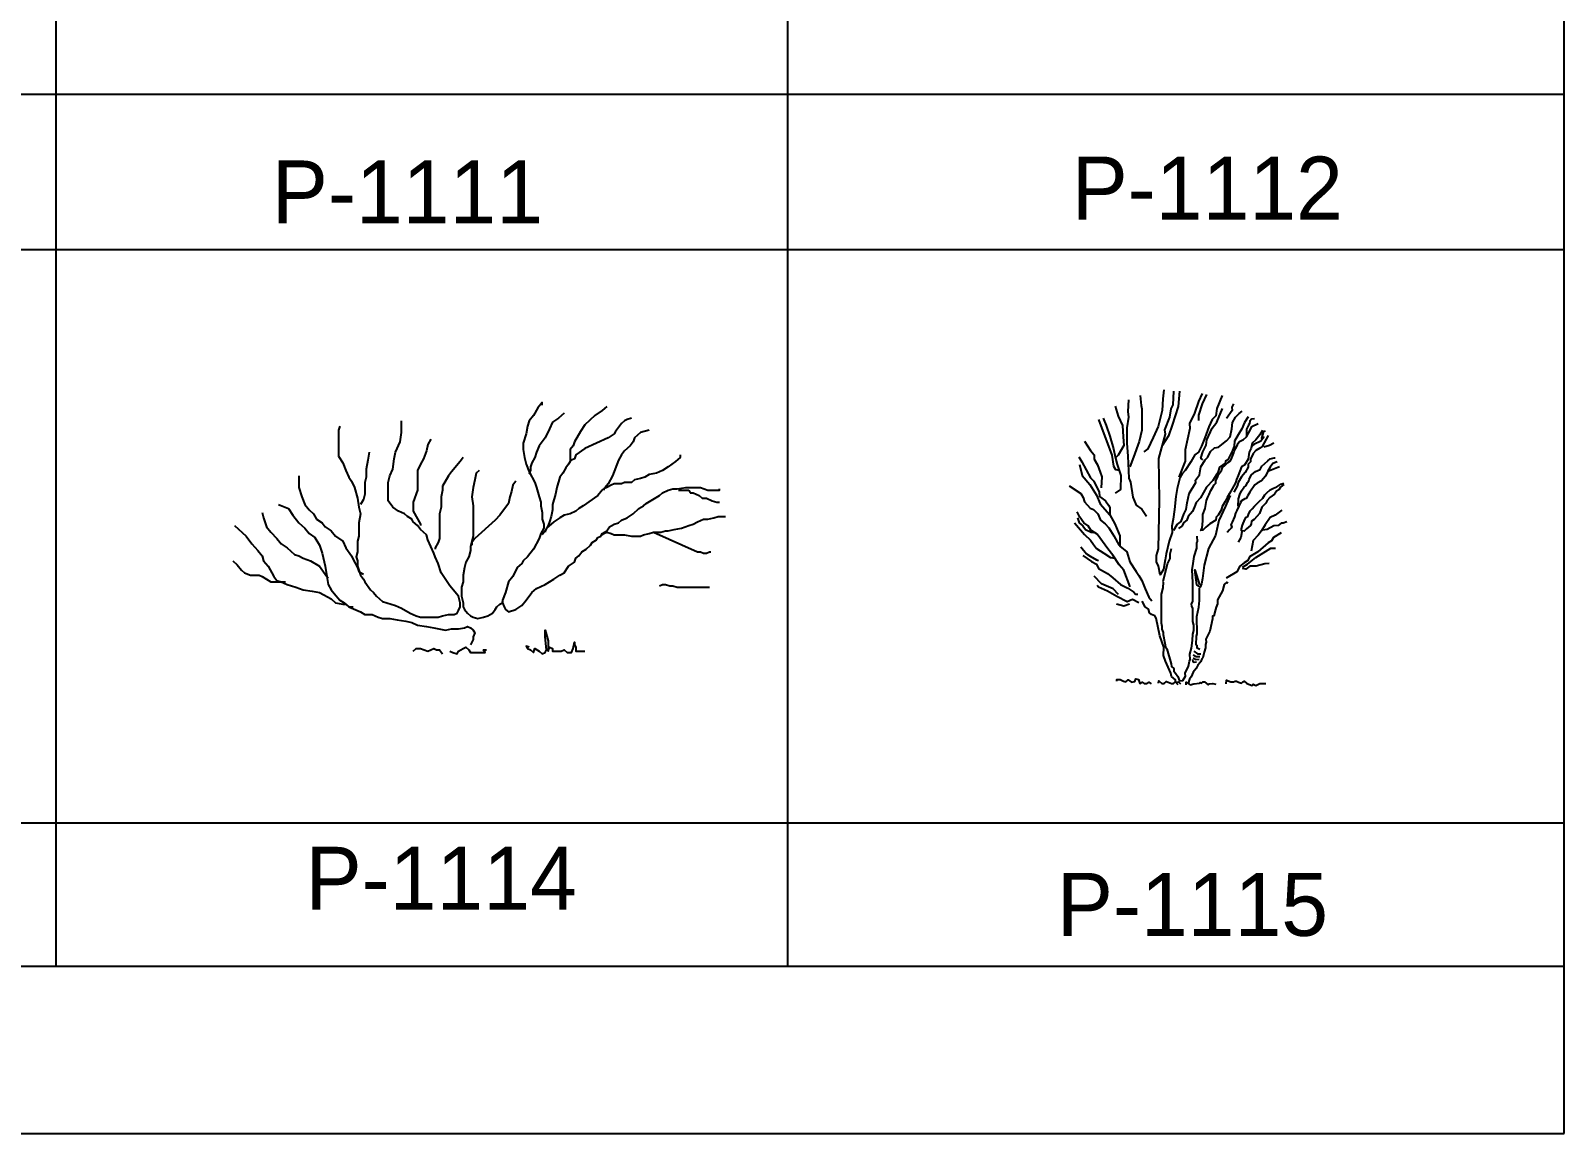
# Model space of a CAD drawing. Extents: x -74 to 94, y -49 to 40.
# Drawn here: x -59.05 to -44.42, y -46.49 to -35.98 of the extents above; entities that cross this region are included whole.
import ezdxf

# ---------------------------------------------------------------- set-up
doc = ezdxf.new("R2010")
doc.units = 0
doc.header["$LTSCALE"] = 100
doc.header["$MEASUREMENT"] = 0
doc.layers.add('FOLHA', color=3, linetype='CONTINUOUS')
doc.layers.add('P-ARVORE', color=2, linetype='CONTINUOUS')

# ---------------------------------------------------------------- blocks, each defined once
blk = doc.blocks.new('P-1114')
at = {"layer": 'P-ARVORE'}
for p, q in [((0.4745, 0.3654), (0.499, 0.3654)), ((0.499, 0.3654), (0.5025, 0.3592)), ((0.5025, 0.3592), (0.5095, 0.3592)), ((0.5095, 0.3592), (0.5235, 0.3529)), ((0.5235, 0.3529), (0.5305, 0.3467)), ((0.5305, 0.3467), (0.541, 0.3467)), ((0.541, 0.3467), (0.555, 0.3405)), ((0.555, 0.3405), (0.5655, 0.3373)), ((0.5655, 0.3373), (0.5724, 0.3373))]:
    blk.add_line(p, q, dxfattribs=at)
for points in [[(0.1493, 0.5682), (0.1493, 0.5745), (0.1389, 0.562), (0.1284, 0.5433), (0.1179, 0.5308), (0.1144, 0.5183), (0.1109, 0.4996), (0.1039, 0.4778), (0.1039, 0.4622), (0.1074, 0.4434), (0.1109, 0.4278), (0.1179, 0.4091), (0.1319, 0.3841), (0.1354, 0.3717), (0.1424, 0.3498), (0.1459, 0.3373), (0.1459, 0.328), (0.1493, 0.3124), (0.1493, 0.2968), (0.1528, 0.2843), (0.1528, 0.2749), (0.1459, 0.2625), (0.1424, 0.25), (0.1284, 0.225), (0.1144, 0.2063), (0.1039, 0.1969), (0.1004, 0.1907), (0.0899, 0.1813), (0.0794, 0.1595), (0.0689, 0.147), (0.0619, 0.122), (0.0549, 0.1033), (0.0549, 0.0971), (0.0584, 0.0877), (0.0619, 0.0815), (0.0689, 0.0752), (0.0864, 0.0815), (0.1004, 0.0908), (0.1109, 0.1033), (0.1249, 0.122), (0.1354, 0.1314), (0.1563, 0.1408), (0.1773, 0.1532), (0.1913, 0.1626), (0.2018, 0.1688), (0.2123, 0.1844), (0.2263, 0.1938), (0.2298, 0.2032), (0.2368, 0.2094), (0.2438, 0.2188), (0.2542, 0.225), (0.2647, 0.2344), (0.2682, 0.2406), (0.2787, 0.2469), (0.2822, 0.2531), (0.2892, 0.2562), (0.2962, 0.2625), (0.3032, 0.2656), (0.3137, 0.2625), (0.3207, 0.2593), (0.3452, 0.2593), (0.3626, 0.2562), (0.3836, 0.2562), (0.3906, 0.2593), (0.4046, 0.2625), (0.4151, 0.2656), (0.4326, 0.2656), (0.4431, 0.2687), (0.4501, 0.2687), (0.464, 0.2718), (0.4815, 0.2749), (0.499, 0.2812), (0.5095, 0.2843), (0.52, 0.2905), (0.534, 0.2968), (0.5445, 0.2968), (0.5585, 0.2999), (0.5689, 0.303), (0.5864, 0.303)], [(0.2018, 0.5495), (0.1878, 0.537), (0.1738, 0.5277), (0.1668, 0.5121), (0.1563, 0.4902), (0.1424, 0.4715), (0.1354, 0.4559), (0.1319, 0.4434), (0.1249, 0.431), (0.1214, 0.4216), (0.1214, 0.4122), (0.1179, 0.406), (0.1214, 0.4029)], [(0.3032, 0.5651), (0.2927, 0.5558), (0.2752, 0.5433), (0.2508, 0.5214), (0.2403, 0.5058), (0.2263, 0.4809), (0.2228, 0.4715), (0.2158, 0.4622), (0.2158, 0.4341), (0.2123, 0.4278), (0.2053, 0.4185), (0.1983, 0.406), (0.1913, 0.3966), (0.1843, 0.3717), (0.1808, 0.3561), (0.1738, 0.3311), (0.1738, 0.3186), (0.1703, 0.303), (0.1668, 0.2905), (0.1633, 0.2812), (0.1563, 0.2687), (0.1493, 0.2593)], [(-0.3332, 0.5183), (-0.3367, 0.509), (-0.3367, 0.4466), (-0.3262, 0.431), (-0.3192, 0.4122), (-0.3122, 0.3966), (-0.3052, 0.3873), (-0.2982, 0.3717), (-0.2912, 0.3467), (-0.2877, 0.3249), (-0.2842, 0.3093), (-0.2877, 0.2874), (-0.2877, 0.2562), (-0.2912, 0.2437), (-0.2912, 0.2188), (-0.2947, 0.2063), (-0.2912, 0.1969), (-0.2912, 0.1844), (-0.2877, 0.1751), (-0.2842, 0.1626), (-0.2772, 0.1532), (-0.2737, 0.147), (-0.2598, 0.1283), (-0.2528, 0.122), (-0.2458, 0.1127), (-0.2318, 0.1002), (-0.2003, 0.0908), (-0.1863, 0.0846), (-0.1654, 0.0721), (-0.1514, 0.0659), (-0.1409, 0.0628), (-0.0989, 0.0628), (-0.0884, 0.0659), (-0.0744, 0.069), (-0.0605, 0.069), (-0.0535, 0.0721), (-0.05, 0.0784), (-0.0465, 0.0877), (-0.0465, 0.0971), (-0.05, 0.1127), (-0.0709, 0.1376), (-0.0919, 0.1688), (-0.0989, 0.1907), (-0.1059, 0.2063), (-0.1094, 0.2157), (-0.1234, 0.2469), (-0.1269, 0.2593), (-0.1409, 0.2718), (-0.1479, 0.2812), (-0.1584, 0.2905), (-0.1619, 0.2968), (-0.1723, 0.303), (-0.1793, 0.3093), (-0.1933, 0.3155), (-0.2073, 0.3249), (-0.2178, 0.3405), (-0.2178, 0.3841), (-0.2143, 0.3997), (-0.2073, 0.4153), (-0.2038, 0.4403), (-0.2003, 0.4559), (-0.1898, 0.4809), (-0.1863, 0.5027), (-0.1863, 0.5308)], [(0.3626, 0.537), (0.3522, 0.5339), (0.3452, 0.5308), (0.3382, 0.5246), (0.3242, 0.5058), (0.3207, 0.4996), (0.3067, 0.4902), (0.2508, 0.4653), (0.2298, 0.4497), (0.2263, 0.4403), (0.2193, 0.4372), (0.2158, 0.4372)], [(-0.1164, 0.4871), (-0.1234, 0.4746), (-0.1269, 0.459), (-0.1339, 0.4403), (-0.1409, 0.4278), (-0.1479, 0.4122), (-0.1479, 0.3654), (-0.1584, 0.3373), (-0.1584, 0.3155), (-0.1409, 0.2843), (-0.1409, 0.2812)], [(0.4046, 0.509), (0.3836, 0.5027), (0.3696, 0.4902), (0.3661, 0.4809), (0.3591, 0.4715), (0.3452, 0.459), (0.3382, 0.4497), (0.3312, 0.4372), (0.3172, 0.3997), (0.3067, 0.381), (0.2997, 0.3717), (0.2927, 0.3654), (0.2822, 0.3529), (0.2473, 0.328), (0.2368, 0.3217), (0.2298, 0.3155), (0.2158, 0.3093), (0.2018, 0.3061), (0.1913, 0.2999), (0.1773, 0.2905), (0.1598, 0.2749), (0.1563, 0.2687), (0.1563, 0.2656)], [(-0.2633, 0.4559), (-0.2668, 0.4372), (-0.2702, 0.4153), (-0.2702, 0.3966), (-0.2737, 0.3841), (-0.2737, 0.3561), (-0.2772, 0.3436), (-0.2842, 0.3311)], [(-0.0395, 0.4434), (-0.0465, 0.4341), (-0.0674, 0.4091), (-0.0744, 0.3997), (-0.0884, 0.3748), (-0.0884, 0.3654), (-0.0919, 0.3498), (-0.0919, 0.3249), (-0.0954, 0.3093), (-0.0954, 0.25), (-0.0989, 0.2406), (-0.1059, 0.2281), (-0.1059, 0.225)], [(0.478, 0.4497), (0.478, 0.4434), (0.4675, 0.4341), (0.4501, 0.4216), (0.4361, 0.4122), (0.4221, 0.406), (0.4046, 0.4029), (0.3941, 0.3966), (0.3836, 0.3935), (0.3696, 0.3904), (0.3626, 0.3841), (0.3452, 0.3841), (0.3382, 0.381), (0.3207, 0.381), (0.3137, 0.3779), (0.3032, 0.3717), (0.2962, 0.3685), (0.2962, 0.3654)], [(-0.001, 0.4122), (-0.008, 0.406), (-0.0115, 0.3904), (-0.015, 0.3717), (-0.0185, 0.3498), (-0.015, 0.328), (-0.015, 0.2562), (-0.022, 0.2313), (-0.022, 0.2219), (-0.0255, 0.2063), (-0.0325, 0.1938), (-0.036, 0.1813), (-0.0395, 0.1626), (-0.0395, 0.147), (-0.043, 0.1345), (-0.043, 0.1127), (-0.0395, 0.0971), (-0.0395, 0.0877), (-0.036, 0.0815), (-0.029, 0.0721), (-0.022, 0.0659), (-0.015, 0.0628), (-0.0045, 0.0596), (0.0095, 0.0628), (0.02, 0.0659), (0.0305, 0.0721), (0.0375, 0.0815), (0.041, 0.0877), (0.0479, 0.094), (0.0549, 0.0971), (0.0549, 0.1002)], [(-0.4311, 0.3997), (-0.4311, 0.3717), (-0.4241, 0.3498), (-0.4171, 0.3311), (-0.4066, 0.3186), (-0.3961, 0.3093), (-0.3891, 0.2968), (-0.3751, 0.2874), (-0.3682, 0.2781), (-0.3542, 0.2687), (-0.3437, 0.2562), (-0.3262, 0.2437), (-0.3192, 0.2281), (-0.3052, 0.2094), (-0.3017, 0.2001), (-0.2912, 0.1813), (-0.2877, 0.172), (-0.2772, 0.1657)], [(0.0864, 0.3873), (0.0794, 0.3779), (0.0759, 0.3623), (0.0724, 0.3498), (0.0689, 0.3342), (0.0479, 0.3061), (0.0375, 0.2937), (-0.0115, 0.25), (-0.0185, 0.2406), (-0.0185, 0.2344)], [(0.2892, 0.2562), (0.2927, 0.2625), (0.3032, 0.2687), (0.3102, 0.2781), (0.3207, 0.2843), (0.3312, 0.2874), (0.3382, 0.2937), (0.3522, 0.2999), (0.3661, 0.3093), (0.3801, 0.3217), (0.3906, 0.328), (0.3976, 0.3342), (0.4291, 0.3529), (0.4361, 0.3592), (0.4501, 0.3654), (0.4606, 0.3685), (0.471, 0.3685), (0.492, 0.3717), (0.527, 0.3717), (0.5445, 0.3654), (0.5724, 0.3654), (0.5724, 0.3685)], [(-0.48, 0.3311), (-0.4556, 0.3217), (-0.4451, 0.3061), (-0.4311, 0.2874), (-0.4171, 0.2749), (-0.4066, 0.2625), (-0.3926, 0.2531), (-0.3821, 0.2344), (-0.3751, 0.2157), (-0.3682, 0.1844), (-0.3647, 0.1595), (-0.3612, 0.1408), (-0.3542, 0.1283), (-0.3472, 0.1189), (-0.3332, 0.1033), (-0.3227, 0.0971), (-0.3122, 0.0877), (-0.2842, 0.0752), (-0.2737, 0.069), (-0.2563, 0.069), (-0.2423, 0.0628), (-0.2318, 0.0596), (-0.2143, 0.0596), (-0.1968, 0.0565), (-0.1758, 0.0534), (-0.1619, 0.0503), (-0.1479, 0.044), (-0.1269, 0.0409), (-0.1094, 0.0378), (-0.0814, 0.0316), (-0.0674, 0.0347), (-0.05, 0.0347), (-0.036, 0.0378), (-0.029, 0.0409), (-0.022, 0.0378), (-0.015, 0.0316), (-0.0115, 0.0253), (-0.015, 0.016), (-0.015, 0.0097), (-0.022, -0.0028)], [(-0.5185, 0.3124), (-0.515, 0.2999), (-0.508, 0.2781), (-0.4975, 0.2656), (-0.4835, 0.25), (-0.4731, 0.2375), (-0.4591, 0.2281), (-0.4416, 0.2125), (-0.4311, 0.2094), (-0.4206, 0.2032), (-0.4031, 0.1969), (-0.3821, 0.1844), (-0.3682, 0.1657), (-0.3647, 0.1595), (-0.3612, 0.1564)], [(-0.5849, 0.2812), (-0.557, 0.2562), (-0.543, 0.2375), (-0.529, 0.2219), (-0.5185, 0.2094), (-0.515, 0.1969), (-0.5045, 0.1844), (-0.4905, 0.1595), (-0.4835, 0.1501), (-0.4731, 0.147), (-0.4591, 0.1408), (-0.4381, 0.1345), (-0.4206, 0.1283), (-0.3996, 0.1252), (-0.3821, 0.122), (-0.3717, 0.1158), (-0.3542, 0.1064), (-0.3437, 0.0971), (-0.3262, 0.094), (-0.3192, 0.094), (-0.3122, 0.0877), (-0.3017, 0.0877)], [(0.4151, 0.2656), (0.52, 0.2188), (0.527, 0.2188), (0.534, 0.2157), (0.541, 0.2157), (0.548, 0.2188), (0.5515, 0.2188)], [(-0.5884, 0.1969), (-0.578, 0.1876), (-0.5675, 0.1751), (-0.5605, 0.1688), (-0.5465, 0.1626), (-0.5255, 0.1626), (-0.5185, 0.1595), (-0.4975, 0.147), (-0.4626, 0.147)], [(0.4291, 0.1376), (0.4361, 0.1408), (0.4431, 0.1408), (0.4536, 0.1376), (0.4606, 0.1376), (0.471, 0.1345), (0.548, 0.1345)], [(0.1179, -0.009), (0.1109, -0.0059), (0.1144, -0.0121), (0.1214, -0.0152), (0.1284, -0.0215), (0.1319, -0.0121), (0.1424, -0.0184), (0.1493, -0.0246), (0.1563, -0.0215), (0.1598, -0.0152), (0.1563, 0.016), (0.1563, 0.0316), (0.1633, 0.0066), (0.1633, -0.0184), (0.1668, -0.009), (0.1738, -0.0121), (0.1738, -0.0184), (0.1948, -0.0184), (0.2018, -0.0152), (0.2088, -0.0215), (0.2193, -0.0215), (0.2228, -0.0121), (0.2263, 0.0035), (0.2263, -0.0028), (0.2298, -0.009), (0.2298, -0.0184), (0.2508, -0.0184)], [(-0.1584, -0.0184), (-0.1514, -0.0121), (-0.1409, -0.0121), (-0.1234, -0.0184), (-0.1094, -0.0121), (-0.1024, -0.0152), (-0.0954, -0.0152), (-0.0884, -0.0246)], [(-0.0709, -0.0184), (-0.0639, -0.0215), (-0.0535, -0.0246), (-0.05, -0.0184), (-0.0395, -0.0121), (-0.0325, -0.009), (-0.0255, -0.0152), (-0.022, -0.0215), (0.013, -0.0215), (0.0095, -0.0152), (0.0165, -0.0152)]]:
    blk.add_lwpolyline(points, dxfattribs=at)
blk = doc.blocks.new('P-1115')
at = {"layer": 'P-ARVORE', "linetype": 'CONTINUOUS'}
for points in [[(-0.0812, 0.7034), (-0.0794, 0.6794), (-0.0775, 0.6714), (-0.0775, 0.621), (-0.0842, 0.5935), (-0.0977, 0.5569), (-0.1063, 0.5338)], [(-0.0255, 0.7172), (-0.0274, 0.6954), (-0.0293, 0.6678), (-0.039, 0.63), (-0.0503, 0.6037), (-0.0637, 0.5761), (-0.0726, 0.5694)], [(0.1142, 0.7034), (0.1016, 0.6723), (0.0986, 0.6553), (0.09, 0.646), (0.0825, 0.6287), (0.0728, 0.6024), (0.065, 0.5829), (0.0574, 0.5681), (0.0488, 0.5624), (0.0391, 0.545), (0.0257, 0.5245), (0.0189, 0.5165), (0.013, 0.5072), (0.0063, 0.4822), (0.0036, 0.4627), (0.0006, 0.4319), (-0.0032, 0.4088), (-0.0061, 0.3918), (-0.0053, 0.3768), (-0.0128, 0.3562), (-0.0196, 0.3264), (-0.0217, 0.3114), (-0.0263, 0.2886), (-0.0341, 0.2761), (-0.0379, 0.2966), (-0.0427, 0.3069), (-0.0427, 0.3219), (-0.0379, 0.338), (-0.0352, 0.4546), (-0.0368, 0.5534), (-0.0215, 0.6117), (-0.0225, 0.622), (-0.011, 0.6518), (-0.008, 0.6714), (-0.0032, 0.6816), (-0.0013, 0.7137)], [(0.0122, 0.7137), (0.0092, 0.6771), (-0.005, 0.6326), (-0.0139, 0.6072), (-0.0282, 0.5854)], [(0.066, 0.7079), (0.0574, 0.6896), (0.0477, 0.6611), (0.0362, 0.6371), (0.0372, 0.6245), (0.0257, 0.5739), (0.0257, 0.5467), (0.0103, 0.5088)], [(0.0765, 0.7057), (0.066, 0.6839), (0.0574, 0.6566), (0.0574, 0.6438)], [(-0.141, 0.6781), (-0.1343, 0.654), (-0.1238, 0.6322), (-0.1219, 0.6047), (-0.1208, 0.5842), (-0.1343, 0.5611), (-0.1402, 0.5553)], [(-0.1092, 0.6928), (-0.1114, 0.6653), (-0.1092, 0.6518), (-0.1133, 0.6265), (-0.1133, 0.5899), (-0.1114, 0.5588), (-0.1084, 0.5063), (-0.1047, 0.497), (-0.0987, 0.4614), (-0.0912, 0.4418), (-0.0777, 0.4329), (-0.0662, 0.4155)], [(-0.0015, 0.3825), (0.0063, 0.3963), (0.016, 0.4034), (0.0227, 0.4203), (0.0284, 0.4319), (0.0302, 0.4479), (0.0351, 0.4697), (0.0515, 0.496), (0.0504, 0.5018), (0.0601, 0.5143), (0.0631, 0.5338), (0.0736, 0.5499), (0.0795, 0.5566), (0.0862, 0.5704), (0.0959, 0.5784), (0.1054, 0.5806), (0.1247, 0.5957), (0.1334, 0.6047), (0.1371, 0.6242), (0.139, 0.639), (0.146, 0.6518), (0.1546, 0.6608), (0.1614, 0.6665)], [(0.0679, 0.5499), (0.0631, 0.5543), (0.0679, 0.5691), (0.0757, 0.5854), (0.0776, 0.5979), (0.09, 0.6255), (0.1016, 0.6403), (0.1151, 0.6723)], [(0.1412, 0.6839), (0.1371, 0.6758), (0.1382, 0.6678), (0.1247, 0.6483)], [(-0.1806, 0.646), (-0.1488, 0.5611), (-0.1451, 0.5348), (-0.1402, 0.5268), (-0.1316, 0.5255)], [(-0.1701, 0.6492), (-0.1623, 0.6322), (-0.1537, 0.6069), (-0.1451, 0.5761), (-0.141, 0.5576), (-0.1364, 0.5393), (-0.1276, 0.513), (-0.1286, 0.4797), (-0.141, 0.4707)], [(0.1756, 0.6525), (0.1669, 0.6388), (0.1612, 0.6243), (0.1518, 0.6097), (0.1431, 0.595), (0.1425, 0.5831), (0.1389, 0.5728), (0.1317, 0.5582), (0.1273, 0.5505), (0.1223, 0.5471), (0.1209, 0.542), (0.1079, 0.5325), (0.1043, 0.5222), (0.1014, 0.5163), (0.092, 0.5008), (0.0769, 0.4853), (0.0626, 0.4596), (0.0517, 0.4485), (0.0481, 0.4383), (0.043, 0.4271), (0.033, 0.4151), (0.0301, 0.4065), (0.0229, 0.4006), (0.0179, 0.392), (0.0099, 0.3868)], [(0.2101, 0.62), (0.2036, 0.6096), (0.1942, 0.5976), (0.1856, 0.59), (0.1834, 0.5779), (0.1784, 0.5685), (0.1756, 0.5514), (0.1669, 0.5376), (0.1597, 0.5333), (0.1525, 0.5128), (0.1482, 0.5034), (0.146, 0.4956), (0.1381, 0.481), (0.1317, 0.4699), (0.1259, 0.4605), (0.1215, 0.451), (0.1143, 0.439), (0.1115, 0.4305), (0.1043, 0.4185), (0.0999, 0.4133), (0.0992, 0.4064), (0.0848, 0.398), (0.0754, 0.3894), (0.0676, 0.3825), (0.0632, 0.3816), (0.0661, 0.3876), (0.0676, 0.4047), (0.0676, 0.4142), (0.0676, 0.4202), (0.0733, 0.4339), (0.0747, 0.4433), (0.0769, 0.4536), (0.0798, 0.4614), (0.0827, 0.4674), (0.087, 0.4767), (0.092, 0.4853), (0.0949, 0.4905), (0.0985, 0.4948), (0.0992, 0.5008), (0.1028, 0.5077), (0.1049, 0.5153), (0.1121, 0.5248), (0.1151, 0.5316), (0.1209, 0.5376), (0.1273, 0.5437), (0.1338, 0.548), (0.1367, 0.5547), (0.1417, 0.5668), (0.1424, 0.5711), (0.1489, 0.5822), (0.1518, 0.59), (0.1554, 0.5942), (0.1648, 0.5985), (0.172, 0.6053), (0.1813, 0.6225), (0.1849, 0.6293), (0.2, 0.6371)], [(0.1914, 0.6482), (0.1842, 0.6474), (0.1798, 0.6422), (0.1792, 0.6371), (0.177, 0.6328), (0.172, 0.6234), (0.172, 0.6071)], [(-0.2143, 0.5944), (-0.1997, 0.5726), (-0.1911, 0.5624), (-0.1911, 0.5521), (-0.1836, 0.5383), (-0.1768, 0.521), (-0.1728, 0.5095), (-0.1749, 0.4832)], [(0.2238, 0.6079), (0.2094, 0.5822), (0.2036, 0.5779), (0.1942, 0.5728), (0.1878, 0.565), (0.1813, 0.5514), (0.1813, 0.5454), (0.1756, 0.5402), (0.1756, 0.5325), (0.169, 0.5196), (0.1597, 0.5094), (0.1525, 0.4965), (0.1496, 0.487), (0.1417, 0.4734)], [(0.2166, 0.6182), (0.2123, 0.6174), (0.208, 0.6019), (0.213, 0.6045), (0.2065, 0.595), (0.1892, 0.5865), (0.182, 0.5814)], [(0.2375, 0.59), (0.2267, 0.584), (0.213, 0.5805)], [(-0.2277, 0.5576), (-0.221, 0.545), (-0.1997, 0.5072), (-0.1922, 0.4992), (-0.1795, 0.4729), (-0.1787, 0.4627), (-0.1642, 0.4524), (-0.1574, 0.4418), (-0.1537, 0.4364), (-0.1537, 0.4258), (-0.1537, 0.4203)], [(0.1518, 0.4399), (0.1532, 0.4571), (0.1561, 0.4674), (0.1597, 0.476), (0.1654, 0.4845), (0.1712, 0.4888), (0.1741, 0.4965), (0.1777, 0.4999), (0.1784, 0.5042), (0.1842, 0.5144), (0.1936, 0.5222), (0.2044, 0.5273), (0.2087, 0.5351), (0.2159, 0.5411), (0.2231, 0.548), (0.2288, 0.5523), (0.2382, 0.5547), (0.2403, 0.5547)], [(-0.2266, 0.5393), (-0.2199, 0.513), (-0.2019, 0.4912), (-0.1854, 0.4662), (-0.1768, 0.4454), (-0.1537, 0.4191), (-0.1421, 0.3973), (-0.1297, 0.3687), (-0.1297, 0.3447), (-0.1133, 0.3309), (-0.1065, 0.3069), (-0.0912, 0.2841), (-0.0845, 0.2748), (-0.0777, 0.2623), (-0.0699, 0.2428), (-0.0613, 0.2232), (-0.0535, 0.2142)], [(0.2454, 0.5454), (0.2346, 0.5411), (0.2288, 0.5325), (0.2231, 0.523), (0.2173, 0.5111), (0.208, 0.4999), (0.1978, 0.4948), (0.1921, 0.4905), (0.1798, 0.4734), (0.1748, 0.4648), (0.1712, 0.4579), (0.1684, 0.4571), (0.1604, 0.4528), (0.1576, 0.4485), (0.1539, 0.4399), (0.1489, 0.4297), (0.146, 0.4228), (0.1431, 0.4142), (0.1381, 0.4013), (0.1345, 0.3954), (0.1367, 0.3911), (0.1352, 0.3876), (0.1317, 0.3833), (0.1259, 0.3773)], [(0.2511, 0.5333), (0.2231, 0.5222)], [(-0.2509, 0.488), (-0.2231, 0.4697), (-0.2172, 0.4604), (-0.2145, 0.4502), (-0.2008, 0.4351), (-0.1932, 0.4319)], [(0.2613, 0.4913), (0.2534, 0.4853), (0.249, 0.4786), (0.2433, 0.4751), (0.239, 0.4682), (0.2274, 0.4605), (0.221, 0.4536), (0.2181, 0.4468), (0.2087, 0.4374), (0.203, 0.4219), (0.19, 0.4082), (0.1843, 0.4039), (0.1828, 0.398), (0.1813, 0.3936), (0.172, 0.3859), (0.1662, 0.3799), (0.1597, 0.3807), (0.1597, 0.3859), (0.1626, 0.3945), (0.1684, 0.4081), (0.1712, 0.4133), (0.1748, 0.415), (0.177, 0.4201), (0.1806, 0.4287), (0.1856, 0.433), (0.1914, 0.4398), (0.2022, 0.451), (0.2108, 0.4588), (0.2159, 0.4665), (0.2209, 0.4717), (0.2288, 0.4784), (0.2367, 0.4827), (0.2447, 0.4862), (0.2541, 0.4922), (0.2613, 0.4948)], [(0.1334, 0.4652), (0.1218, 0.4399), (0.1064, 0.4056), (0.0978, 0.37), (0.0814, 0.3392), (0.0709, 0.2992), (0.0669, 0.2671), (0.065, 0.2543), (0.0612, 0.2463), (0.0534, 0.2521), (0.0485, 0.2876), (0.0601, 0.2521)], [(-0.1055, 0.2472), (-0.1208, 0.2873), (-0.1316, 0.3001), (-0.1469, 0.3229), (-0.1585, 0.338), (-0.1844, 0.3732), (-0.1989, 0.3825), (-0.2056, 0.3928), (-0.2161, 0.3998), (-0.2258, 0.4133), (-0.2315, 0.4261)], [(-0.2307, 0.4123), (-0.2269, 0.3998), (-0.2183, 0.3928), (-0.2116, 0.3838), (-0.1981, 0.378), (-0.1932, 0.3768)], [(-0.1932, 0.4319), (-0.1827, 0.4216), (-0.176, 0.4066), (-0.1652, 0.3976), (-0.1566, 0.3883), (-0.1442, 0.3687), (-0.1316, 0.346)], [(0.2562, 0.4305), (0.2404, 0.4185), (0.2288, 0.4125), (0.2166, 0.3954), (0.208, 0.3808), (0.2, 0.3705), (0.1878, 0.3577), (0.1835, 0.3328)], [(-0.2385, 0.3998), (-0.2143, 0.3723), (-0.2, 0.3585), (-0.1932, 0.3482), (-0.1854, 0.3389), (-0.1682, 0.3274), (-0.1526, 0.3171), (-0.1469, 0.3162), (-0.1421, 0.3162)], [(-0.0268, 0.2582), (-0.0275, 0.2454), (-0.0319, 0.23), (-0.0319, 0.1614), (-0.0297, 0.1537), (-0.0297, 0.1468), (-0.0268, 0.1382), (-0.0268, 0.134), (-0.0225, 0.1134), (-0.0211, 0.1048), (-0.0181, 0.0996), (-0.0073, 0.0636), (-0.0067, 0.0577), (-0.0009, 0.0525), (-0.0016, 0.0465), (0.0027, 0.0414), (0.0085, 0.0336), (0.0121, 0.0233), (0.02, 0.0242), (0.0265, 0.0345), (0.0258, 0.0414), (0.0337, 0.0586), (0.0358, 0.0705), (0.0373, 0.0739), (0.0366, 0.0868), (0.0409, 0.1013), (0.043, 0.1194), (0.0438, 0.1349), (0.0466, 0.1433), (0.0466, 0.1562), (0.0438, 0.1648), (0.0438, 0.1957), (0.0416, 0.2017), (0.0409, 0.206), (0.0438, 0.2129), (0.0438, 0.2574), (0.0424, 0.2882), (0.0445, 0.3028), (0.0474, 0.32), (0.0532, 0.3397), (0.0532, 0.3526), (0.0553, 0.3551), (0.0546, 0.3679)], [(0.2548, 0.3765), (0.2361, 0.3653), (0.2318, 0.3568), (0.2238, 0.3525), (0.1994, 0.3311), (0.1792, 0.3191), (0.1749, 0.3105), (0.1663, 0.3045), (0.1561, 0.2968), (0.1489, 0.2831), (0.1237, 0.2677)], [(0.1605, 0.3782), (0.1583, 0.3653), (0.1525, 0.3543)], [(0.2685, 0.4022), (0.2598, 0.3988), (0.2548, 0.3988), (0.2476, 0.3937), (0.2375, 0.3928), (0.221, 0.3842), (0.2108, 0.3825)], [(-0.2229, 0.3425), (-0.2094, 0.3264), (-0.2008, 0.3207), (-0.1854, 0.3114), (-0.1806, 0.3104)], [(-0.0268, 0.2599), (-0.0167, 0.3019), (-0.0102, 0.3148), (-0.0102, 0.3259), (-0.0066, 0.3388)], [(0.1627, 0.2942), (0.1741, 0.3011), (0.1943, 0.3174), (0.2304, 0.3397), (0.2411, 0.3397)], [(-0.218, 0.3219), (-0.1978, 0.3082), (-0.1854, 0.3011), (-0.1806, 0.2908), (-0.1593, 0.2793), (-0.1469, 0.269), (-0.1286, 0.253), (-0.1114, 0.244), (-0.0969, 0.2347), (-0.0931, 0.2303), (-0.0872, 0.2303)], [(0.226, 0.3028), (0.216, 0.3019), (0.195, 0.2968), (0.1799, 0.2968), (0.1705, 0.2899), (0.1627, 0.2908)], [(-0.1335, 0.229), (-0.1459, 0.2428), (-0.1739, 0.2543), (-0.1911, 0.2726)], [(0.1281, 0.2565), (0.1252, 0.2582), (0.1187, 0.2531), (0.1151, 0.2377), (0.1028, 0.2162), (0.1028, 0.2068), (0.1, 0.1991), (0.0978, 0.1931), (0.0942, 0.1785), (0.0906, 0.1776), (0.0906, 0.1709), (0.0842, 0.1416), (0.0748, 0.1228), (0.0755, 0.1159), (0.0741, 0.1099), (0.0741, 0.1022), (0.0713, 0.092), (0.0677, 0.0782), (0.0655, 0.0757), (0.0633, 0.0696), (0.0619, 0.0671), (0.0561, 0.061), (0.0518, 0.0525), (0.0446, 0.044), (0.0403, 0.0328), (0.0359, 0.0276), (0.0331, 0.0174)], [(-0.0845, 0.2094), (-0.0998, 0.2174), (-0.1122, 0.2117), (-0.1372, 0.2245), (-0.1593, 0.237), (-0.1806, 0.2463), (-0.1844, 0.2508)], [(0.0605, 0.0979), (0.0547, 0.1013), (0.0547, 0.1074), (0.0518, 0.1091), (0.0525, 0.1297), (0.0547, 0.1356), (0.0539, 0.1768), (0.0583, 0.1991), (0.0597, 0.2145), (0.0597, 0.2446)], [(-0.1074, 0.2062), (-0.1208, 0.2014), (-0.1383, 0.2062)], [(0.0092, 0.014), (0.0027, 0.0207), (0.0027, 0.0259), (-0.0067, 0.0336), (-0.0081, 0.0414), (-0.0211, 0.0705), (-0.0261, 0.0834), (-0.0253, 0.1039), (-0.0347, 0.1306), (-0.0433, 0.1726), (-0.047, 0.1785), (-0.0542, 0.1811), (-0.0592, 0.1854), (-0.0621, 0.194), (-0.07, 0.2), (-0.0772, 0.2136)], [(0.0431, 0.0739), (0.0439, 0.0696), (0.0475, 0.0679), (0.0525, 0.0688)], [(0.0446, 0.0851), (0.0518, 0.0817), (0.0611, 0.0817)], [(0.0446, 0.0782), (0.0497, 0.0739), (0.059, 0.0748)], [(0.0461, 0.0937), (0.0554, 0.0877), (0.0633, 0.0877)], [(-0.137, 0.0225), (-0.137, 0.0267), (-0.1292, 0.0267), (-0.1211, 0.0225), (-0.1154, 0.0206), (-0.1103, 0.0257), (-0.1025, 0.02), (-0.0947, 0.0216), (-0.0923, 0.0283), (-0.0858, 0.0267), (-0.0823, 0.0174), (-0.0772, 0.02), (-0.0724, 0.0174), (-0.0664, 0.0174), (-0.0608, 0.02), (-0.0557, 0.0164)], [(-0.0376, 0.018), (-0.0371, 0.0232), (-0.0298, 0.0174), (-0.0247, 0.0174), (-0.019, 0.0216), (-0.0067, 0.0174), (-0.0018, 0.0174), (0.002, 0.02), (0.0098, 0.0206), (0.0149, 0.0164)], [(0.0278, 0.0139), (0.0278, 0.02), (0.038, 0.0139), (0.0467, 0.0164), (0.0596, 0.018), (0.0617, 0.019), (0.0647, 0.018), (0.069, 0.0206), (0.0717, 0.0206), (0.076, 0.018), (0.0803, 0.0139), (0.0841, 0.0164), (0.0919, 0.0174), (0.0992, 0.0155)], [(0.1237, 0.0164), (0.1242, 0.0251), (0.1344, 0.0206), (0.1409, 0.0206), (0.1452, 0.0225), (0.1482, 0.0225), (0.153, 0.02), (0.1598, 0.018), (0.1633, 0.0206), (0.1662, 0.0225), (0.1732, 0.0174), (0.1856, 0.0123), (0.1883, 0.0155), (0.1942, 0.0123), (0.2042, 0.0174), (0.2179, 0.0174)]]:
    blk.add_lwpolyline(points, dxfattribs=at)
blk = doc.blocks.new('FOLHAVERDE')
at = {"layer": 'FOLHA', "linetype": 'CONTINUOUS'}
for p, q in [((-5.455, 2.298), (-5.455, 37.298)), ((-29.955, 2.298), (-5.455, 2.298)), ((-27.455, 2.298), (-5.455, 2.298))]:
    blk.add_line(p, q, dxfattribs=at)

msp = doc.modelspace()

# ---------------------------------------------------------------- linework, layer by layer
at = {"layer": 'FOLHA', "linetype": 'CONTINUOUS'}
for p, q in [((-58.806, -44.898), (-58.806, -16.112)), ((-51.827, -44.898), (-51.827, -16.112)), ((-66.42, -36.585), (-44.42, -36.585)), ((-66.42, -38.065), (-44.42, -38.065)), ((-66.42, -43.532), (-44.42, -43.532)), ((-66.42, -44.898), (-44.42, -44.898))]:
    msp.add_line(p, q, dxfattribs=at)
at = {"layer": 'P-ARVORE', "linetype": 'CONTINUOUS'}
for p, q in [((-44.42, -46.493), (-44.42, -13.493)), ((-66.42, -46.493), (-44.42, -46.493))]:
    msp.add_line(p, q, dxfattribs=at)

# ---------------------------------------------------------------- block references
msp.add_blockref('FOLHAVERDE', (-38.965, -48.791), dxfattribs=at)
at = {"layer": 'P-ARVORE', "linetype": 'CONTINUOUS', "xscale": 4, "yscale": 4, "zscale": 4}
for name, p in [('P-1115', (-48.14, -42.272)), ('P-1114', (-54.768, -41.823))]:
    msp.add_blockref(name, p, dxfattribs=at)

# ---------------------------------------------------------------- texts
at = {"layer": 'FOLHA', "linetype": 'CONTINUOUS'}
for s, p in [('P-1111', (-56.75, -37.817)), ('P-1112', (-49.12, -37.78)), ('P-1114', (-56.428, -44.361)), ('P-1115', (-49.261, -44.61))]:
    msp.add_text(s, height=0.6, dxfattribs=at).set_placement(p)

doc.saveas('drawing.dxf')
